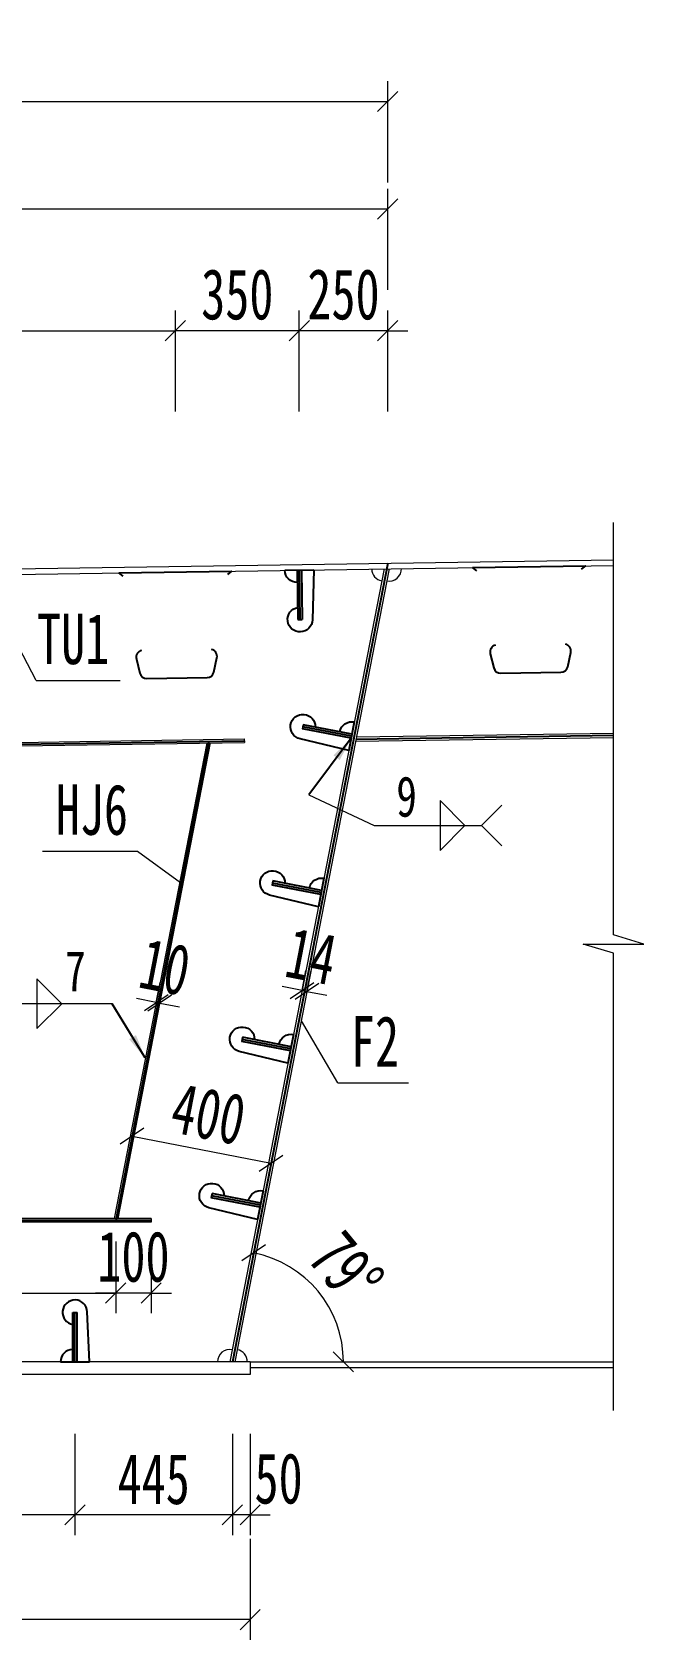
# Model space of a CAD drawing. Header units: millimetres. Extents: x -89049 to 410567, y -307459 to -100425.
# Drawn here: x 140558 to 142287, y -150998 to -146455 of the extents above; entities that cross this region are included whole.
import ezdxf
from ezdxf.enums import TextEntityAlignment as Align

# ---------------------------------------------------------------- set-up
doc = ezdxf.new("R2010")
doc.units = ezdxf.units.MM
doc.layers.get('Defpoints').update_dxf_attribs({"color": 8})
for name, color, linetype, lineweight in [('Dim', 4, 'Continuous', 15), ('文字', 7, 'Continuous', 15), ('细实线', 4, 'Continuous', 15), ('钢板粗线', 1, 'Continuous', 25), ('钢板细线', 6, 'Continuous', 15)]:
    doc.layers.add(name, color=color, linetype=linetype, lineweight=lineweight)
doc.layers.add('Text', color=4, linetype='Continuous')
doc.styles.add('111', font='', dxfattribs={"width": 0.7})
doc.styles.add('BM_Dim', font='', dxfattribs={"width": 0.85})
doc.styles.add('SMEDI', font='', dxfattribs={"width": 0.75})
doc.styles.get("Standard").update_dxf_attribs({"font": ''})
doc.styles.get('111').set_extended_font_data('仿宋_GB2312')
doc.styles.get('BM_Dim').set_extended_font_data('仿宋_GB2312')
doc.styles.get('SMEDI').set_extended_font_data('仿宋_GB2312')
doc.styles.get('Standard').set_extended_font_data('仿宋_GB2312')
doc.dimstyles.new('200', dxfattribs={"dimscale": 0, "dimtxt": 2.5, "dimasz": 1, "dimexe": 1, "dimexo": 1, "dimgap": 0.6, "dimtad": 1, "dimdec": 0, "dimdsep": 46, "dimtxsty": '111', "dimblk": 'OBLIQUE', "dimcen": 0, "dimclrd": 4, "dimclre": 4, "dimclrt": 4, "dimadec": 1, "dimazin": 2, "dimtfac": 1, "dimtdec": 0, "dimtix": 1, "dimtmove": 2, "dimatfit": 3, "dimfxl": 4, "dimfxlon": 1, "dimtolj": 1, "dimlwd": -1, "dimlwe": -1, "dimarcsym": 0})
doc.dimstyles.new('MSteel_1.0_1.0', dxfattribs={"dimtxt": 3, "dimasz": 1.2, "dimexe": 1, "dimexo": 1, "dimgap": 1, "dimtad": 3, "dimtoh": 1, "dimdec": 0, "dimzin": 0, "dimdsep": 46, "dimtxsty": 'Standard', "dimblk": 'ARCHTICK', "dimcen": 0.09, "dimclrd": 3, "dimclre": 3, "dimadec": 0, "dimazin": 0, "dimtfac": 1, "dimtdec": 4, "dimtofl": 0, "dimtmove": 0, "dimatfit": 3, "dimfxl": 1, "dimtolj": 1, "dimtzin": 0, "dimarcsym": 0})

# ---------------------------------------------------------------- blocks, each defined once
blk = doc.blocks.new('_Oblique')
at = {"color": 0, "linetype": 'ByBlock', "lineweight": -2}
blk.add_line((-0.5, -0.5), (0.5, 0.5), dxfattribs=at)
blk = doc.blocks.new('*D3308')
at = {"layer": 'Defpoints', "color": 0, "transparency": 16777216}
for p in [(141562.9, -146954.4), (131745.7, -147961.9), (141562.9, -147955.2)]:
    blk.add_point(p, dxfattribs=at)
at = {"layer": '细实线', "color": 4, "transparency": 16777216}
for p, q in [((131745.7, -147183), (131745.7, -146897.3)), ((141562.9, -147183), (141562.9, -146897.3)), ((131745.7, -146954.4), (141562.9, -146954.4))]:
    blk.add_line(p, q, dxfattribs=at)
at = {"layer": '细实线', "color": 4, "transparency": 16777216, "xscale": 57.14285714285715, "yscale": 57.14285714285715, "zscale": 57.14285714285715, "rotation": 180}
blk.add_blockref('_Oblique', (131745.7, -146954.4), dxfattribs=at)
at = {"layer": '细实线', "color": 4, "transparency": 16777216, "xscale": 57.14285714285715, "yscale": 57.14285714285715, "zscale": 57.14285714285715}
blk.add_blockref('_Oblique', (141562.9, -146954.4), dxfattribs=at)
at = {"layer": '细实线', "color": 4, "transparency": 16777216, "insert": (136654.3, -146852.2), "char_height": 142.86, "attachment_point": 5, "style": '111'}
blk.add_mtext('\\A1;9817', dxfattribs=at)
blk = doc.blocks.new('*D3311')
at = {"layer": 'Defpoints', "color": 0, "transparency": 16777216}
for p in [(133768.9, -150248.7), (141174.1, -150248.7), (133768.9, -150941.1)]:
    blk.add_point(p, dxfattribs=at)
at = {"layer": '细实线', "color": 4, "transparency": 16777216}
for p, q in [((133768.9, -150712.5), (133768.9, -150998.3)), ((141174.1, -150712.5), (141174.1, -150998.3)), ((141174.1, -150941.1), (133768.9, -150941.1))]:
    blk.add_line(p, q, dxfattribs=at)
at = {"layer": '细实线', "color": 4, "transparency": 16777216, "xscale": 57.14285714285715, "yscale": 57.14285714285715, "zscale": 57.14285714285715, "rotation": 180}
blk.add_blockref('_Oblique', (133768.9, -150941.1), dxfattribs=at)
at = {"layer": '细实线', "color": 4, "transparency": 16777216, "xscale": 57.14285714285715, "yscale": 57.14285714285715, "zscale": 57.14285714285715}
blk.add_blockref('_Oblique', (141174.1, -150941.1), dxfattribs=at)
at = {"layer": '细实线', "color": 4, "transparency": 16777216, "insert": (137471.5, -150838.9), "char_height": 142.86, "attachment_point": 5, "style": '111'}
blk.add_mtext('\\A1;7405', dxfattribs=at)
blk = doc.blocks.new('U型肋1')
at = {"layer": 'Defpoints'}
blk.add_line((-160, 0), (160, 0), dxfattribs=at)
at = {"layer": '钢板粗线', "color": 6}
for p, q in [((147.8, -9.7), (160, 0)), ((-147.8, -9.7), (-160, 0))]:
    blk.add_line(p, q, dxfattribs=at)
blk.add_lwpolyline([(-98.8, -220.5, 0.414266), (-113.8, -244.5), (-104.5, -284.5, 0.348876), (-85, -300), (85, -300, 0.348876), (104.5, -284.5), (113.8, -244.5, 0.414091), (98.8, -220.5, 0.414091)], format="xyb", dxfattribs=at)
blk = doc.blocks.new('12-140加劲 有过焊孔')
at = {"layer": 'Defpoints'}
blk.add_line((0, 0), (0, 140), dxfattribs=at)
at = {"layer": '钢板粗线', "color": 7}
for p, q in [((-6, 0), (-6, 140)), ((-6, 140), (6, 140)), ((6, 0), (6, 140)), ((41, 0), (35, 141.5)), ((-41, 0), (41, 0))]:
    blk.add_line(p, q, dxfattribs=at)
for centre, start, end in [((0, 140), 2.441, 260.1291), ((-6, 0), 90, 180)]:
    blk.add_arc(centre, 35, start, end, dxfattribs=at)
blk = doc.blocks.new('14-160加劲 有过焊孔')
at = {"layer": 'Defpoints'}
blk.add_line((38609.4, 31489.3), (38609.4, 31629.3), dxfattribs=at)
at = {"layer": '钢板粗线', "color": 7}
for p, q in [((38603.4, 31489.3), (38603.4, 31629.3)), ((38603.4, 31629.3), (38615.4, 31629.3)), ((38615.4, 31489.3), (38615.4, 31629.3)), ((38650.4, 31489.3), (38644.3, 31630.8)), ((38568.4, 31489.3), (38650.4, 31489.3))]:
    blk.add_line(p, q, dxfattribs=at)
for centre, start, end in [((38609.4, 31629.3), 2.441, 260.1291), ((38603.4, 31489.3), 90, 180)]:
    blk.add_arc(centre, 35, start, end, dxfattribs=at)
blk = doc.blocks.new('*D3326')
at = {"layer": 'Defpoints', "color": 0, "transparency": 16777216}
for p in [(141312.9, -147298.5), (141312.9, -147974.9), (141562.9, -147955.2)]:
    blk.add_point(p, dxfattribs=at)
at = {"layer": '细实线', "color": 4, "transparency": 16777216}
for p, q in [((141312.9, -147527.1), (141312.9, -147241.4)), ((141562.9, -147527.1), (141562.9, -147241.4)), ((141312.9, -147298.5), (141255.7, -147298.5)), ((141562.9, -147298.5), (141312.9, -147298.5)), ((141562.9, -147298.5), (141620, -147298.5))]:
    blk.add_line(p, q, dxfattribs=at)
at = {"layer": '细实线', "color": 4, "transparency": 16777216, "xscale": 57.14285714285715, "yscale": 57.14285714285715, "zscale": 57.14285714285715}
blk.add_blockref('_Oblique', (141312.9, -147298.5), dxfattribs=at)
at = {"layer": '细实线', "color": 4, "transparency": 16777216, "xscale": 57.14285714285715, "yscale": 57.14285714285715, "zscale": 57.14285714285715, "rotation": 180}
blk.add_blockref('_Oblique', (141562.9, -147298.5), dxfattribs=at)
at = {"layer": '细实线', "color": 4, "transparency": 16777216, "insert": (141437.9, -147196.3), "char_height": 142.86, "attachment_point": 5, "style": '111'}
blk.add_mtext('\\A1;250', dxfattribs=at)
blk = doc.blocks.new('*D3327')
at = {"layer": 'Defpoints', "color": 0, "transparency": 16777216}
for p in [(140962.9, -147298.5), (140962.9, -147980.2), (139163, -148007.2)]:
    blk.add_point(p, dxfattribs=at)
at = {"layer": '细实线', "color": 4, "transparency": 16777216}
for p, q in [((139163, -147527.1), (139163, -147241.4)), ((140962.9, -147527.1), (140962.9, -147241.4)), ((139163, -147298.5), (140962.9, -147298.5))]:
    blk.add_line(p, q, dxfattribs=at)
at = {"layer": '细实线', "color": 4, "transparency": 16777216, "xscale": 57.14285714285715, "yscale": 57.14285714285715, "zscale": 57.14285714285715, "rotation": 180}
blk.add_blockref('_Oblique', (139163, -147298.5), dxfattribs=at)
at = {"layer": '细实线', "color": 4, "transparency": 16777216, "xscale": 57.14285714285715, "yscale": 57.14285714285715, "zscale": 57.14285714285715}
blk.add_blockref('_Oblique', (140962.9, -147298.5), dxfattribs=at)
at = {"layer": '细实线', "color": 4, "transparency": 16777216, "insert": (140062.9, -147196.3), "char_height": 142.86, "attachment_point": 5, "style": '111'}
blk.add_mtext('\\A1;3×600', dxfattribs=at)
blk = doc.blocks.new('*D3328')
at = {"layer": 'Defpoints', "color": 0, "transparency": 16777216}
for p in [(140962.9, -147298.5), (140962.9, -147980.2), (141312.9, -147974.9)]:
    blk.add_point(p, dxfattribs=at)
at = {"layer": '细实线', "color": 4, "transparency": 16777216}
for p, q in [((140962.9, -147527.1), (140962.9, -147241.4)), ((141312.9, -147527.1), (141312.9, -147241.4)), ((141312.9, -147298.5), (140962.9, -147298.5))]:
    blk.add_line(p, q, dxfattribs=at)
at = {"layer": '细实线', "color": 4, "transparency": 16777216, "xscale": 57.14285714285715, "yscale": 57.14285714285715, "zscale": 57.14285714285715, "rotation": 180}
blk.add_blockref('_Oblique', (140962.9, -147298.5), dxfattribs=at)
at = {"layer": '细实线', "color": 4, "transparency": 16777216, "xscale": 57.14285714285715, "yscale": 57.14285714285715, "zscale": 57.14285714285715}
blk.add_blockref('_Oblique', (141312.9, -147298.5), dxfattribs=at)
at = {"layer": '细实线', "color": 4, "transparency": 16777216, "insert": (141137.9, -147196.3), "char_height": 142.86, "attachment_point": 5, "style": '111'}
blk.add_mtext('\\A1;350', dxfattribs=at)
blk = doc.blocks.new('*D3333')
at = {"layer": 'Defpoints', "color": 0, "transparency": 16777216}
for p in [(140015.1, -149809.7), (140794.3, -149815.7), (140794.3, -150018.2)]:
    blk.add_point(p, dxfattribs=at)
at = {"layer": '细实线', "color": 4, "transparency": 16777216}
for p, q in [((140015.1, -149866.8), (140015.1, -150075.3)), ((140794.3, -149872.8), (140794.3, -150075.3)), ((140015.1, -150018.2), (140794.3, -150018.2))]:
    blk.add_line(p, q, dxfattribs=at)
at = {"layer": '细实线', "color": 4, "transparency": 16777216, "xscale": 57.14285714285715, "yscale": 57.14285714285715, "zscale": 57.14285714285715, "rotation": 180}
blk.add_blockref('_Oblique', (140015.1, -150018.2), dxfattribs=at)
at = {"layer": '细实线', "color": 4, "transparency": 16777216, "xscale": 57.14285714285715, "yscale": 57.14285714285715, "zscale": 57.14285714285715}
blk.add_blockref('_Oblique', (140794.3, -150018.2), dxfattribs=at)
at = {"layer": '细实线', "color": 4, "transparency": 16777216, "insert": (140404.7, -149915.9), "char_height": 142.86, "attachment_point": 5, "style": '111'}
blk.add_mtext('\\A1;779', dxfattribs=at)
blk = doc.blocks.new('*D3336')
at = {"layer": 'Defpoints', "color": 0, "transparency": 16777216}
for p in [(141124.1, -150212.7), (141174.1, -150212.7), (141124.1, -150645)]:
    blk.add_point(p, dxfattribs=at)
at = {"layer": '细实线', "color": 4, "transparency": 16777216}
for p, q in [((141124.1, -150416.4), (141124.1, -150702.2)), ((141174.1, -150416.4), (141174.1, -150702.2)), ((141124.1, -150645), (141066.9, -150645)), ((141174.1, -150645), (141124.1, -150645)), ((141174.1, -150645), (141231.2, -150645))]:
    blk.add_line(p, q, dxfattribs=at)
at = {"layer": '细实线', "color": 4, "transparency": 16777216, "xscale": 57.14285714285715, "yscale": 57.14285714285715, "zscale": 57.14285714285715}
blk.add_blockref('_Oblique', (141124.1, -150645), dxfattribs=at)
at = {"layer": '细实线', "color": 4, "transparency": 16777216, "xscale": 57.14285714285715, "yscale": 57.14285714285715, "zscale": 57.14285714285715, "rotation": 180}
blk.add_blockref('_Oblique', (141174.1, -150645), dxfattribs=at)
at = {"layer": '细实线', "color": 4, "transparency": 16777216, "insert": (141254.5, -150542.8), "char_height": 142.86, "attachment_point": 5, "style": '111'}
blk.add_mtext('\\A1;50', dxfattribs=at)
blk = doc.blocks.new('*D3338')
at = {"layer": 'Defpoints', "color": 0, "transparency": 16777216}
for p in [(141315.2, -149192.7), (141328.9, -149195.4), (141334.7, -149165.8)]:
    blk.add_point(p, dxfattribs=at)
at = {"layer": '细实线', "color": 4, "transparency": 16777216}
for p, q in [((141320.9, -149163.1), (141331.8, -149107)), ((141334.7, -149165.8), (141345.6, -149109.7)), ((141320.9, -149163.1), (141264.8, -149152.2)), ((141320.9, -149163.1), (141334.7, -149165.8)), ((141334.7, -149165.8), (141390.8, -149176.7))]:
    blk.add_line(p, q, dxfattribs=at)
at = {"layer": '细实线', "color": 4, "transparency": 16777216, "xscale": 57.14285714285715, "yscale": 57.14285714285715, "zscale": 57.14285714285715}
for p, rotation in [((141320.9, -149163.1), 349.0000000000151), ((141334.7, -149165.8), 169.000000000015)]:
    blk.add_blockref('_Oblique', p, dxfattribs=dict(at, rotation=rotation))
at = {"layer": '细实线', "color": 4, "transparency": 16777216, "insert": (141347, -149065.6), "char_height": 142.86, "attachment_point": 5, "rotation": 349, "style": '111'}
blk.add_mtext('\\A1;14', dxfattribs=at)
blk = doc.blocks.new('*D3339')
at = {"layer": 'Defpoints', "color": 0, "transparency": 16777216}
for p in [(140794.3, -149815.5), (140894.4, -149815.7), (140794.3, -150018.2)]:
    blk.add_point(p, dxfattribs=at)
at = {"layer": '细实线', "color": 4, "transparency": 16777216}
for p, q in [((140794.3, -149872.7), (140794.3, -150075.3)), ((140894.4, -149872.8), (140894.4, -150075.3)), ((140794.3, -150018.2), (140737.2, -150018.2)), ((140894.4, -150018.2), (140794.3, -150018.2)), ((140894.4, -150018.2), (140951.6, -150018.2))]:
    blk.add_line(p, q, dxfattribs=at)
at = {"layer": '细实线', "color": 4, "transparency": 16777216, "xscale": 57.14285714285715, "yscale": 57.14285714285715, "zscale": 57.14285714285715}
blk.add_blockref('_Oblique', (140794.3, -150018.2), dxfattribs=at)
at = {"layer": '细实线', "color": 4, "transparency": 16777216, "xscale": 57.14285714285715, "yscale": 57.14285714285715, "zscale": 57.14285714285715, "rotation": 180}
blk.add_blockref('_Oblique', (140894.4, -150018.2), dxfattribs=at)
at = {"layer": '细实线', "color": 4, "transparency": 16777216, "insert": (140844.4, -149915.9), "char_height": 142.86, "attachment_point": 5, "style": '111'}
blk.add_mtext('\\A1;100', dxfattribs=at)
blk = doc.blocks.new('*D3341')
at = {"layer": 'Defpoints', "color": 0, "transparency": 16777216}
for p in [(140918.8, -149198.7), (140903.6, -149224.2), (140913.4, -149226.1)]:
    blk.add_point(p, dxfattribs=at)
at = {"layer": '细实线', "color": 4, "transparency": 16777216}
for p, q in [((140908.9, -149196.8), (140919.9, -149140.7)), ((140918.8, -149198.7), (140929.7, -149142.6)), ((140908.9, -149196.8), (140852.9, -149185.9)), ((140908.9, -149196.8), (140918.8, -149198.7)), ((140918.8, -149198.7), (140974.9, -149209.6))]:
    blk.add_line(p, q, dxfattribs=at)
at = {"layer": '细实线', "color": 4, "transparency": 16777216, "xscale": 57.14285714285715, "yscale": 57.14285714285715, "zscale": 57.14285714285715}
for p, rotation in [((140908.9, -149196.8), 349.0000000000052), ((140918.8, -149198.7), 169.0000000000052)]:
    blk.add_blockref('_Oblique', p, dxfattribs=dict(at, rotation=rotation))
at = {"layer": '细实线', "color": 4, "transparency": 16777216, "insert": (140933.4, -149097.4), "char_height": 142.86, "attachment_point": 5, "rotation": 349, "style": '111'}
blk.add_mtext('\\A1;10', dxfattribs=at)
blk = doc.blocks.new('角焊缝2')
at = {"layer": 'Dim'}
blk.add_line((-3138.009, 370.223), (-3132.704, 370.223), dxfattribs=at)
blk.add_lwpolyline([(-3134.754, 371.455), (-3134.754, 368.992), (-3133.523, 370.223)], close=True, dxfattribs=at)
blk.add_lwpolyline([(-3131.704, 369.223), (-3132.704, 370.223), (-3131.704, 371.223)], dxfattribs=at)
blk = doc.blocks.new('_ArchTick')
at = {"color": 0, "linetype": 'ByBlock', "const_width": 0.15}
blk.add_lwpolyline([(-0.5, -0.5), (0.5, 0.5)], dxfattribs=at)
blk = doc.blocks.new('角焊缝1')
at = {"layer": 'Dim'}
blk.add_line((-3101.175, 370.223), (-3106.48, 370.223), dxfattribs=at)
blk.add_lwpolyline([(-3104.907, 371.455), (-3104.907, 368.992), (-3103.675, 370.223)], close=True, dxfattribs=at)
blk.add_lwpolyline([(-3107.48, 369.223), (-3106.48, 370.223), (-3107.48, 371.223)], dxfattribs=at)
blk = doc.blocks.new('*D3345')
at = {"layer": 'Defpoints', "color": 0, "transparency": 16777216}
for p in [(140866.3, -149442.2), (141259, -149518.5), (141233.3, -149650.9)]:
    blk.add_point(p, dxfattribs=at)
at = {"layer": '细实线', "color": 4, "transparency": 16777216}
for p, q in [((140855.4, -149498.3), (140829.7, -149630.6)), ((140840.6, -149574.5), (141233.3, -149650.9)), ((141248.1, -149574.6), (141222.4, -149706.9))]:
    blk.add_line(p, q, dxfattribs=at)
at = {"layer": '细实线', "color": 4, "transparency": 16777216, "xscale": 57.14285714285715, "yscale": 57.14285714285715, "zscale": 57.14285714285715}
for p, rotation in [((140840.6, -149574.5), 169.000000000007), ((141233.3, -149650.9), 349.000000000007)]:
    blk.add_blockref('_Oblique', p, dxfattribs=dict(at, rotation=rotation))
at = {"layer": '细实线', "color": 4, "transparency": 16777216, "insert": (141056.4, -149512.3), "char_height": 142.86, "attachment_point": 5, "rotation": 349, "style": '111'}
blk.add_mtext('\\A1;400', dxfattribs=at)
blk = doc.blocks.new('*D3346')
at = {"layer": 'Defpoints', "color": 0, "transparency": 16777216}
for p in [(140679.1, -150212.7), (141124.1, -150212.7), (140679.1, -150645)]:
    blk.add_point(p, dxfattribs=at)
at = {"layer": '细实线', "color": 4, "transparency": 16777216}
for p, q in [((140679.1, -150416.4), (140679.1, -150702.2)), ((141124.1, -150416.4), (141124.1, -150702.2)), ((141124.1, -150645), (140679.1, -150645))]:
    blk.add_line(p, q, dxfattribs=at)
at = {"layer": '细实线', "color": 4, "transparency": 16777216, "xscale": 57.14285714285715, "yscale": 57.14285714285715, "zscale": 57.14285714285715, "rotation": 180}
blk.add_blockref('_Oblique', (140679.1, -150645), dxfattribs=at)
at = {"layer": '细实线', "color": 4, "transparency": 16777216, "xscale": 57.14285714285715, "yscale": 57.14285714285715, "zscale": 57.14285714285715}
blk.add_blockref('_Oblique', (141124.1, -150645), dxfattribs=at)
at = {"layer": '细实线', "color": 4, "transparency": 16777216, "insert": (140901.6, -150544.3), "char_height": 142.86, "attachment_point": 5, "style": '111'}
blk.add_mtext('\\A1;445', dxfattribs=at)
blk = doc.blocks.new('*D3347')
at = {"layer": 'Defpoints', "color": 0, "transparency": 16777216}
for p in [(137679.1, -150212.7), (140679.1, -150212.7), (137679.1, -150645)]:
    blk.add_point(p, dxfattribs=at)
at = {"layer": '细实线', "color": 4, "transparency": 16777216}
for p, q in [((137679.1, -150416.4), (137679.1, -150702.2)), ((140679.1, -150416.4), (140679.1, -150702.2)), ((140679.1, -150645), (137679.1, -150645))]:
    blk.add_line(p, q, dxfattribs=at)
at = {"layer": '细实线', "color": 4, "transparency": 16777216, "xscale": 57.14285714285715, "yscale": 57.14285714285715, "zscale": 57.14285714285715, "rotation": 180}
blk.add_blockref('_Oblique', (137679.1, -150645), dxfattribs=at)
at = {"layer": '细实线', "color": 4, "transparency": 16777216, "xscale": 57.14285714285715, "yscale": 57.14285714285715, "zscale": 57.14285714285715}
blk.add_blockref('_Oblique', (140679.1, -150645), dxfattribs=at)
at = {"layer": '细实线', "color": 4, "transparency": 16777216, "insert": (139179.1, -150542.8), "char_height": 142.86, "attachment_point": 5, "style": '111'}
blk.add_mtext('\\A1;6×500', dxfattribs=at)
blk = doc.blocks.new('*D3363')
at = {"layer": 'Defpoints', "color": 0, "transparency": 16777216}
for p in [(141562.9, -147955.2), (141405.1, -150073.6), (141124.1, -150212.7), (141174.1, -150212.7), (142201, -150212.7)]:
    blk.add_point(p, dxfattribs=at)
at = {"layer": '细实线', "color": 4, "transparency": 16777216}
blk.add_arc((141124.1, -150212.7), 313.6, 0, 79, dxfattribs=at)
at = {"layer": '细实线', "color": 4, "transparency": 16777216, "xscale": 57.14285714285715, "yscale": 57.14285714285715, "zscale": 57.14285714285715}
for p, rotation in [((141183.9, -149904.9), 168.9999999999886), ((141437.6, -150212.7), 270)]:
    blk.add_blockref('_Oblique', p, dxfattribs=dict(at, rotation=rotation))
at = {"layer": '细实线', "color": 4, "transparency": 16777216, "insert": (141444.9, -149948.2), "char_height": 142.86, "attachment_point": 5, "rotation": 309.5, "style": '111'}
blk.add_mtext('\\A1;79%%d', dxfattribs=at)
blk = doc.blocks.new('*D3379')
at = {"layer": 'Defpoints', "color": 0, "transparency": 16777216}
for p in [(131753.6, -147980.9), (133650.6, -150184.8), (133768.9, -150212.7), (133809.4, -150212.7), (140882.2, -150212.7)]:
    blk.add_point(p, dxfattribs=at)
at = {"layer": '细实线', "color": 4, "transparency": 16777216}
blk.add_line((133711.7, -150212.7), (133591, -150212.7), dxfattribs=at)
blk.add_arc((133809.4, -150212.7), 161.2, 132.6489, 180, dxfattribs=at)
at = {"layer": '细实线', "color": 4, "transparency": 16777216, "xscale": 57.14285714285715, "yscale": 57.14285714285715, "zscale": 57.14285714285715}
for p, rotation in [((133700.2, -150094.1), 42.64891912976078), ((133648.2, -150212.7), 270)]:
    blk.add_blockref('_Oblique', p, dxfattribs=dict(at, rotation=rotation))
at = {"layer": '细实线', "color": 4, "transparency": 16777216, "insert": (133510.7, -150114.8), "char_height": 142.857, "attachment_point": 5, "rotation": 71.8543, "style": '111'}
blk.add_mtext('\\A1;47.4%%d', dxfattribs=at)
blk = doc.blocks.new('*D3383')
at = {"layer": 'Defpoints', "color": 0, "transparency": 16777216}
for p in [(141562.9, -146650.8), (141562.9, -147651.5), (129067.2, -147942.1)]:
    blk.add_point(p, dxfattribs=at)
at = {"layer": '细实线', "color": 4, "transparency": 16777216}
for p, q in [((129067.2, -146879.3), (129067.2, -146593.6)), ((141562.9, -146879.3), (141562.9, -146593.6)), ((129067.2, -146650.8), (141562.9, -146650.8))]:
    blk.add_line(p, q, dxfattribs=at)
at = {"layer": '细实线', "color": 4, "transparency": 16777216, "xscale": 57.14285714285715, "yscale": 57.14285714285715, "zscale": 57.14285714285715, "rotation": 180}
blk.add_blockref('_Oblique', (129067.2, -146650.8), dxfattribs=at)
at = {"layer": '细实线', "color": 4, "transparency": 16777216, "xscale": 57.14285714285715, "yscale": 57.14285714285715, "zscale": 57.14285714285715}
blk.add_blockref('_Oblique', (141562.9, -146650.8), dxfattribs=at)
at = {"layer": '细实线', "color": 4, "transparency": 16777216, "insert": (135315, -146548.5), "char_height": 142.86, "attachment_point": 5, "style": '111'}
blk.add_mtext('\\A1;12496', dxfattribs=at)

msp = doc.modelspace()

# ---------------------------------------------------------------- linework, layer by layer
at = {"layer": 'Defpoints'}
for p, q in [((141562.9, -147955.2), (141124.1, -150212.7)), ((141473.3, -148452.6), (142201, -148441.7))]:
    msp.add_line(p, q, dxfattribs=at)
at = {"layer": 'Defpoints', "color": 8}
for p, q in [((137512.6, -148512), (141157.8, -148457.3)), ((141057.5, -148458.8), (140794.3, -149812.7)), ((140894.3, -149812.7), (137492.6, -149812.7))]:
    msp.add_line(p, q, dxfattribs=at)
at = {"layer": 'Dim', "color": 8}
msp.add_line((141340, -148609.9), (141524.8, -148696.9), dxfattribs=at)
at = {"layer": '细实线'}
for p, q in [((140569.1, -148286.6), (140483.7, -148122)), ((140569.1, -148286.6), (140807, -148286.6)), ((140587.5, -148769), (140856.2, -148769)), ((140856.2, -148769), (140977.4, -148858.4)), ((141422, -149424.1), (141319.5, -149249.1)), ((141422, -149424.1), (141621.6, -149424.1))]:
    msp.add_line(p, q, dxfattribs=at)
at = {"layer": '细实线', "color": 4}
msp.add_lwpolyline([(142201, -150350.3), (142201, -149057.6), (142115.2, -149031.9), (142286.7, -149031.9), (142201, -149006.1), (142201, -148971.9), (142201, -147840.6)], dxfattribs=at)
at = {"layer": '钢板细线'}
for p, q in [((141552.6, -147971.3), (141116.9, -150212.7)), ((141566.9, -147971.1), (141131.2, -150212.7)), ((137512.6, -148507), (141157.7, -148452.3)), ((137512.7, -148517), (141157.9, -148462.3)), ((141051.4, -148463.9), (140790.2, -149807.7)), ((141061.6, -148463.7), (140800.4, -149807.7)), ((141157.7, -148452.3), (141157.9, -148462.3)), ((141472.1, -148458.6), (142201, -148447.7)), ((141474.5, -148446.6), (142201, -148435.7)), ((140894.3, -149807.7), (137492.6, -149807.7)), ((140894.3, -149817.7), (137492.6, -149817.7)), ((140894.3, -149807.7), (140894.3, -149817.7)), ((141174.1, -150212.7), (133768.9, -150212.7)), ((141174.1, -150248.7), (133768.9, -150248.7)), ((141174.1, -150212.7), (141174.1, -150248.7)), ((141174.1, -150212.7), (142201, -150212.7)), ((141174.1, -150228.7), (142201, -150228.7))]:
    msp.add_line(p, q, dxfattribs=at)
at = {"layer": '钢板细线', "elevation": 0}
for points in [[(129067.2, -147935.1), (137362.9, -148018.2), (142201, -147945.6)], [(129067.2, -147951.1), (137362.9, -148034.2), (142201, -147961.6)]]:
    msp.add_lwpolyline(points, dxfattribs=at)
at = {"layer": '钢板细线'}
for centre, start, end in [((141552.6, -147971.3), 180.8623, 259), ((141566.9, -147971.1), 259, 0.8594), ((141116.9, -150212.7), 79, 180), ((141131.2, -150212.7), 0, 79)]:
    msp.add_arc(centre, 35, start, end, dxfattribs=at)

# ---------------------------------------------------------------- block references
at = {"layer": '细实线', "color": 8, "xscale": 57.1428571428572, "yscale": 57.1428571428572, "zscale": 57.1428571428572, "rotation": 359.9999999999999}
for name, p in [('角焊缝2', (320839.6, -169852.5)), ('角焊缝1', (317994.7, -170356.1))]:
    msp.add_blockref(name, p, dxfattribs=at)
at = {"layer": '钢板细线'}
for name, p, rotation in [('U型肋1', (140962.9, -147980.2), 0.8593722436390038), ('U型肋1', (141962.8, -147965.2), 0.8593722436390038), ('12-140加劲 有过焊孔', (140679.1, -150212.7), 359.9999999999935)]:
    msp.add_blockref(name, p, dxfattribs=dict(at, rotation=rotation))
at = {"layer": '钢板细线', "xscale": -1}
for name, p, rotation in [('12-140加劲 有过焊孔', (141312.9, -147974.9), 180.8593722436303), ('14-160加劲 有过焊孔', (179738.4, -116552.9), 78.99999999987999), ('14-160加劲 有过焊孔', (179652.5, -116994.6), 78.99999999987999), ('14-160加劲 有过焊孔', (179566.7, -117436.3), 78.99999999987999), ('14-160加劲 有过焊孔', (179480.8, -117878.1), 78.99999999987999)]:
    msp.add_blockref(name, p, dxfattribs=dict(at, rotation=rotation))

# ---------------------------------------------------------------- texts
at = {"layer": 'Text', "style": 'SMEDI', "width": 0.75}
for s, p in [('9', (141587.1, -148614.8)), ('7', (140651.1, -149108.5))]:
    msp.add_text(s, height=114.3, dxfattribs=at).set_placement(p, align=Align.MIDDLE_LEFT)
at = {"layer": '文字', "style": 'BM_Dim', "width": 0.7}
for s, p in [('TU1', (140674, -148283.5)), ('HJ6', (140727, -148766)), ('F2', (141526.9, -149421.1))]:
    msp.add_text(s, height=142.86, dxfattribs=at).set_placement(p, align=Align.BOTTOM_CENTER)

# ---------------------------------------------------------------- dimensions: what is measured, and where the dimension line sits
at = {"layer": '细实线'}
for base, p1, p2, override, picture, middle in [((141562.9, -146650.8), (129067.2, -147942.1), (141562.9, -147651.5), {"dimscale": 57.142857, "dimtxsty": '111', "dimblk": 'Oblique'}, '*D3383', (135315, -146548.5)), ((141562.9, -146954.4), (131745.7, -147961.9), (141562.9, -147955.2), {"dimscale": 57.142857, "dimtxsty": '111', "dimblk": 'Oblique'}, '*D3308', (136654.3, -146852.2)), ((140962.9, -147298.5), (141312.9, -147974.9), (140962.9, -147980.2), {"dimscale": 57.142857, "dimblk": 'Oblique'}, '*D3328', (141137.9, -147196.3)), ((141312.9, -147298.5), (141562.9, -147955.2), (141312.9, -147974.9), {"dimscale": 57.142857, "dimblk": 'Oblique'}, '*D3326', (141437.9, -147196.3)), ((140794.3, -150018.2), (140015.1, -149809.7), (140794.3, -149815.7), {"dimscale": 57.142857, "dimblk": 'Oblique'}, '*D3333', (140404.7, -149915.9)), ((140794.3, -150018.2), (140894.4, -149815.7), (140794.3, -149815.5), {"dimscale": 57.142857, "dimblk": 'Oblique'}, '*D3339', (140844.4, -149915.9)), ((133768.9, -150941.1), (141174.1, -150248.7), (133768.9, -150248.7), {"dimscale": 57.142857, "dimtxsty": '111', "dimblk": 'Oblique'}, '*D3311', (137471.5, -150838.9)), ((140679.1, -150645), (141124.1, -150212.7), (140679.1, -150212.7), {"dimscale": 57.142857, "dimblk": 'Oblique'}, '*D3346', (140901.6, -150544.3))]:
    dim = msp.add_linear_dim(base=base, p1=p1, p2=p2, dimstyle='200', override=override, dxfattribs=at)
    dim.commit()
    dim.dimension.update_dxf_attribs({"geometry": picture, "text_midpoint": middle})
for base, p1, p2, text, picture, middle in [((140962.9, -147298.5), (139163, -148007.2), (140962.9, -147980.2), '3×600', '*D3327', (140062.9, -147196.3)), ((137679.1, -150645), (140679.1, -150212.7), (137679.1, -150212.7), '6×500', '*D3347', (139179.1, -150542.8))]:
    dim = msp.add_linear_dim(base=base, p1=p1, p2=p2, text=text, dimstyle='200', override={"dimscale": 57.142857, "dimtxsty": '111', "dimblk": 'Oblique'}, dxfattribs=at)
    dim.commit()
    dim.dimension.update_dxf_attribs({"geometry": picture, "text_midpoint": middle})
dim = msp.add_angular_dim_2l(base=(141405.1, -150073.6), line1=((141562.9, -147955.2), (141124.1, -150212.7)), line2=((141174.1, -150212.7), (142201, -150212.7)), dimstyle='200', override={"dimscale": 57.142857, "dimblk": 'Oblique'}, dxfattribs=at)
dim.commit()
dim.dimension.update_dxf_attribs({"geometry": '*D3363', "text_midpoint": (141444.9, -149948.2)})
dim = msp.add_angular_dim_2l(base=(133650.6, -150184.8), line1=((131753.6, -147980.9), (133809.4, -150212.7)), line2=((140882.2, -150212.7), (133768.9, -150212.7)), dimstyle='200', override={"dimscale": 57.142857, "dimblk": 'Oblique'}, dxfattribs=at)
dim.commit()
dim.dimension.update_dxf_attribs({"geometry": '*D3379', "text_midpoint": (133510.7, -150114.8), "dimtype": 162})
for p1, p2, distance, picture, middle in [((141315.2, -149192.7), (141328.9, -149195.4), 30.2, '*D3338', (141347, -149065.6)), ((140903.6, -149224.2), (140913.4, -149226.1), 27.9, '*D3341', (140933.4, -149097.4)), ((140866.3, -149442.2), (141259, -149518.5), -134.8, '*D3345', (141056.4, -149512.3))]:
    dim = msp.add_aligned_dim(p1=p1, p2=p2, distance=distance, dimstyle='200', override={"dimscale": 57.142857, "dimblk": 'Oblique'}, dxfattribs=at)
    dim.commit()
    dim.dimension.update_dxf_attribs({"geometry": picture, "text_midpoint": middle})
dim = msp.add_linear_dim(base=(141124.1, -150645), p1=(141174.1, -150212.7), p2=(141124.1, -150212.7), dimstyle='200', override={"dimscale": 57.142857, "dimblk": 'Oblique'}, dxfattribs=at)
dim.commit()
dim.dimension.update_dxf_attribs({"geometry": '*D3336', "text_midpoint": (141254.5, -150542.8), "dimtype": 160})

# ---------------------------------------------------------------- leaders
at = {"layer": 'Dim'}
for points in [[(141459.5, -148450.3), (141340, -148609.9)], [(140877.4, -149353.7), (140784.7, -149200.5)]]:
    msp.add_leader(points, dimstyle='MSteel_1.0_1.0', override={"dimscale": 57.142857, "dimclrd": 256}, dxfattribs=at)

doc.saveas('drawing.dxf')
